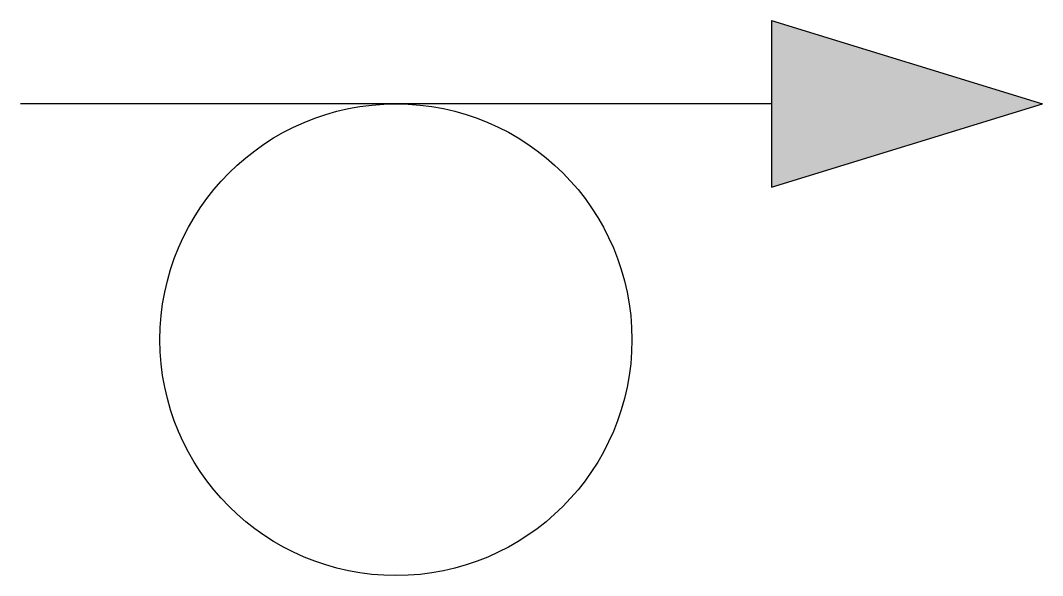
# Model space of a CAD drawing. Extents: x -1.59 to 2.74, y -1 to 1.35.
import ezdxf

# ---------------------------------------------------------------- set-up
doc = ezdxf.new("R2010")
doc.units = 0
doc.header["$LTSCALE"] = 0.2

msp = doc.modelspace()

# ---------------------------------------------------------------- hatches: boundary and pattern name
msp.add_hatch(color=256).paths.add_polyline_path([(1.591, 1.3536), (1.591, 0.6464), (2.74, 1)])

# ---------------------------------------------------------------- linework, layer by layer
at = {"linetype": 'ByBlock'}
for p, q in [((1.591, 1.3536), (1.591, 0.6464)), ((1.591, 1.3536), (2.74, 1)), ((1.591, 1), (-1.591, 1)), ((1.591, 0.6464), (2.74, 1))]:
    msp.add_line(p, q, dxfattribs=at)
msp.add_circle((0, 0), 1)

doc.saveas('drawing.dxf')
